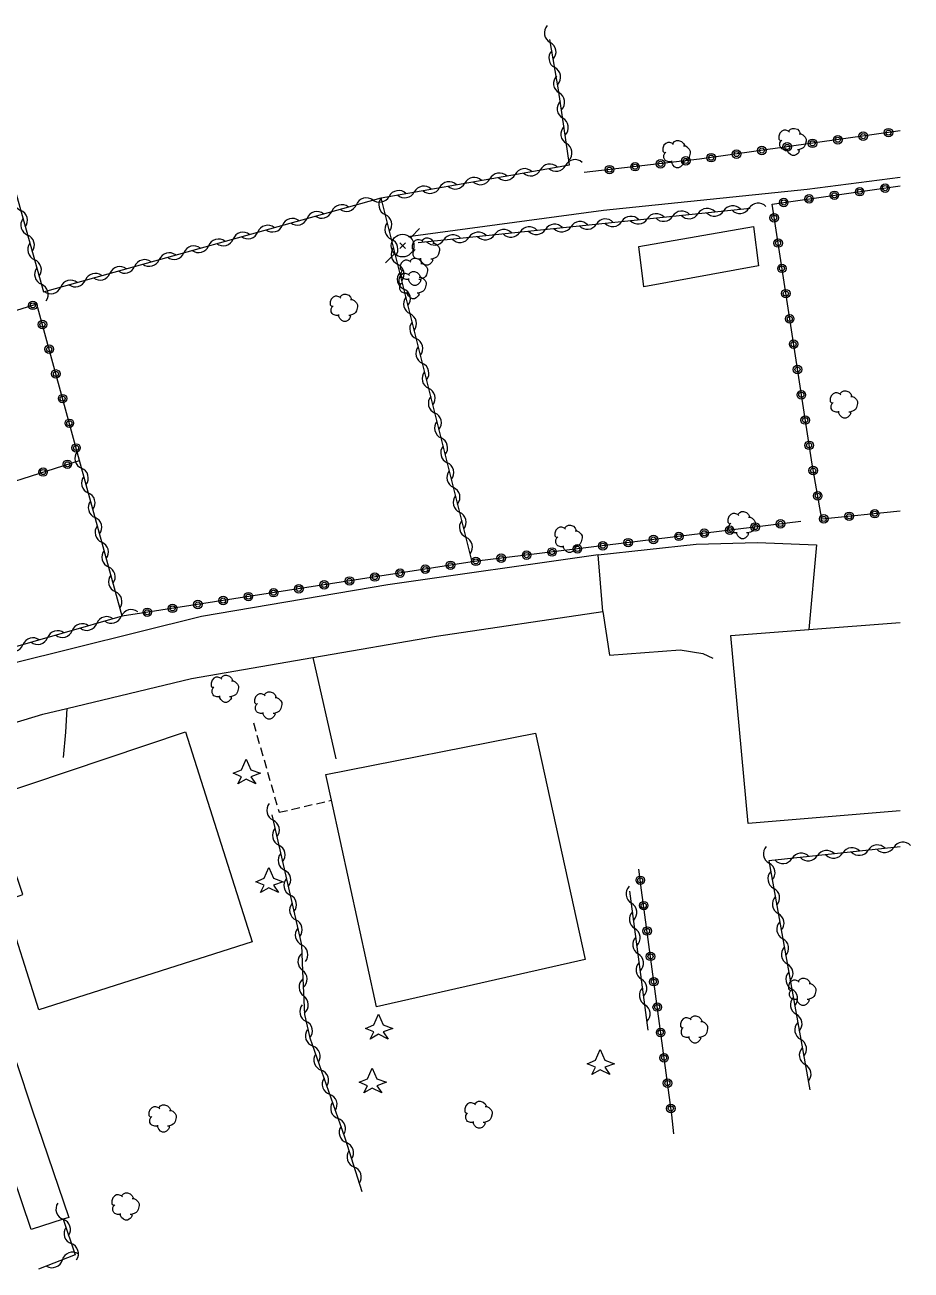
# Model space of a CAD drawing. Header units: millimetres. Extents: x 267000 to 268001, y 124012 to 125001.
# Drawn here: x 267948.7 to 268000.6, y 124699.2 to 124772.2 of the extents above; entities that cross this region are included whole.
import ezdxf

# ---------------------------------------------------------------- set-up
doc = ezdxf.new("R2010")
doc.units = ezdxf.units.MM
doc.linetypes.add('DASHED', pattern=[0.75, 0.5, -0.25])
doc.layers.get('0').update_dxf_attribs({"linetype": 'CONTINUOUS'})
for name, color, linetype in [('W0017', 7, 'CONTINUOUS'), ('W0071', 7, 'CONTINUOUS'), ('W0101', 7, 'CONTINUOUS'), ('W0104', 1, 'CONTINUOUS'), ('W0112', 1, 'DASHED'), ('W0300', 7, 'CONTINUOUS'), ('W0303', 7, 'CONTINUOUS'), ('W0310', 3, 'CONTINUOUS'), ('W0323', 7, 'CONTINUOUS'), ('W0473', 7, 'CONTINUOUS')]:
    doc.layers.add(name, color=color, linetype=linetype)

# ---------------------------------------------------------------- blocks, each defined once
blk = doc.blocks.new('T300')
for p, q in [((-0.286, 0.629), (-0.171, 0.743)), ((-0.171, 0.743), (-0.057, 0.8)), ((-0.057, 0.8), (0.057, 0.8)), ((0.057, 0.8), (0.229, 0.743)), ((0.229, 0.743), (0.343, 0.629)), ((-0.8, 0.514), (-0.857, 0.343)), ((-0.857, 0.343), (-0.857, 0.171)), ((-0.857, 0.171), (-0.743, 0.057)), ((-0.686, 0.629), (-0.8, 0.514)), ((-0.8, -0.057), (-0.743, 0.057)), ((-0.743, 0.057), (-0.686, 0.114)), ((-0.571, 0.686), (-0.686, 0.629)), ((-0.457, 0.686), (-0.571, 0.686)), ((-0.286, 0.629), (-0.457, 0.686)), ((-0.229, 0.571), (-0.286, 0.629)), ((0.343, 0.629), (0.4, 0.514)), ((0.457, 0.457), (0.343, 0.457)), ((0.4, 0.514), (0.4, 0.457)), ((0.571, 0.4), (0.457, 0.457)), ((0.571, 0.4), (0.686, 0.286)), ((0.686, 0.286), (0.743, 0.171)), ((0.743, 0.057), (0.686, -0.171)), ((0.743, 0.171), (0.743, 0.057)), ((-0.8, -0.171), (-0.8, -0.057)), ((-0.8, -0.229), (-0.8, -0.171)), ((-0.743, -0.343), (-0.8, -0.229)), ((-0.686, -0.4), (-0.743, -0.343)), ((-0.514, -0.457), (-0.686, -0.4)), ((-0.4, -0.457), (-0.514, -0.457)), ((-0.4, -0.457), (-0.343, -0.457)), ((-0.343, -0.457), (-0.343, -0.4)), ((-0.343, -0.514), (-0.343, -0.457)), ((-0.286, -0.629), (-0.343, -0.514)), ((-0.171, -0.743), (-0.286, -0.629)), ((0.229, -0.686), (0.171, -0.743)), ((0.286, -0.457), (0.229, -0.457)), ((0.286, -0.629), (0.229, -0.686)), ((0.457, -0.4), (0.286, -0.457)), ((0.343, -0.514), (0.286, -0.629)), ((0.343, -0.514), (0.343, -0.457)), ((0.571, -0.343), (0.457, -0.4)), ((0.629, -0.286), (0.571, -0.343)), ((0.686, -0.171), (0.629, -0.286)), ((-0.057, -0.8), (-0.171, -0.743)), ((0.057, -0.8), (-0.057, -0.8)), ((0.171, -0.743), (0.057, -0.8))]:
    blk.add_line(p, q)
blk = doc.blocks.new('T473')
for p, q in [((0.500001, 0.500001), (1.000002, 1.000002)), ((-0.166667, 0.166667), (0.166667, -0.166667)), ((-0.166667, -0.166667), (0.166667, 0.166667)), ((-1.000002, -1.000002), (-0.500001, -0.500001))]:
    blk.add_line(p, q)
blk.add_ellipse((0, 0), major_axis=(0.471405, 0.471405), ratio=1, start_param=5.497787144, end_param=11.780972451)
blk = doc.blocks.new('T303')
for p, q in [((-0.278, 0.209), (0, 0.835)), ((0, 0.835), (0.278, 0.209)), ((-0.765, 0), (-0.278, 0.209)), ((-0.278, -0.209), (-0.765, 0)), ((0.278, 0.209), (0.835, 0)), ((0.835, 0), (0.278, -0.209)), ((-0.487, -0.626), (-0.278, -0.209)), ((0, -0.348), (-0.487, -0.626)), ((0.557, -0.626), (0, -0.348)), ((0.278, -0.209), (0.557, -0.626))]:
    blk.add_line(p, q)
blk = doc.blocks.new('t323o')
at = {"color": 0, "linetype": 'Continuous'}
for radius in [0.25, 0.15]:
    blk.add_circle((0, 0), radius, dxfattribs=at)
blk = doc.blocks.new('t310o')
at = {"color": 0, "linetype": 'Continuous'}
for centre, start, end in [((-0.5, 0.375), 216.8699, 323.1304), ((0.5, -0.375), 36.8699, 143.1303)]:
    blk.add_arc(centre, 0.625, start, end, dxfattribs=at)

msp = doc.modelspace()

# ---------------------------------------------------------------- linework, layer by layer
at = {"layer": 'W0017'}
for points in [[(267971.142, 124759.793), (267982.597, 124761.341), (267994.552, 124762.569), (268000, 124763.285)], [(267982.301, 124741.132), (267988.048, 124741.758), (267991.633, 124741.853), (267995.09, 124741.716), (267994.651, 124736.748)], [(267982.556, 124737.813), (267982.962, 124735.254), (267987.103, 124735.556), (267988.422, 124735.349), (267989.02, 124735.063)], [(267965.548, 124735.103), (267966.901, 124729.172)], [(267951.122, 124732.116), (267951.048, 124730.733), (267950.909, 124729.25)]]:
    msp.add_lwpolyline(points, dxfattribs=at)
at = {"layer": 'W0071'}
msp.add_lwpolyline([(267895.183, 124714.414), (267915.629, 124721.12), (267940.595, 124729.023), (267941.655, 124729.343), (267949.727, 124731.781), (267951.122, 124732.116), (267958.442, 124733.873), (267965.548, 124735.103), (267972.809, 124736.36), (267982.556, 124737.813), (267982.301, 124741.132), (267969.96, 124739.371), (267959.037, 124737.503), (267947.865, 124734.742), (267936.541, 124731.354), (267919.564, 124725.663), (267897.745, 124718.439), (267894.366, 124717.359)], dxfattribs=at)
at = {"layer": 'W0101'}
for points in [[(267991.088, 124725.364), (267990.072, 124736.401), (267994.651, 124736.748), (268000, 124737.154)], [(268000, 124726.122), (267991.088, 124725.364)]]:
    msp.add_lwpolyline(points, dxfattribs=at)
for points in [[(267949.494, 124714.441), (267947.474, 124720.822), (267948.553, 124721.203), (267946.611, 124726.894), (267958.092, 124730.745), (267961.992, 124718.443)], [(267969.297, 124714.621), (267966.658, 124726.741), (267966.328, 124728.256), (267978.624, 124730.675), (267981.521, 124717.4)]]:
    msp.add_lwpolyline(points, close=True, dxfattribs=at)
at = {"layer": 'W0104'}
for points in [[(267984.979, 124756.843), (267984.674, 124759.206), (267991.399, 124760.376), (267991.702, 124758.078), (267984.979, 124756.843)], [(267949.031, 124701.573), (267946.882, 124707.885), (267945.88, 124710.632), (267948.17, 124711.362), (267949.107, 124708.582), (267951.256, 124702.27), (267950.917, 124702.163)]]:
    msp.add_lwpolyline(points, close=True, dxfattribs=at)
at = {"layer": 'W0112'}
msp.add_lwpolyline([(267962.072, 124731.267), (267963.578, 124726.03), (267966.658, 124726.741)], dxfattribs=at)
at = {"layer": 'W0310'}
for points in [[(267974.897, 124740.71), (267969.556, 124762.069), (267977.166, 124763.385), (267980.61, 124764.005), (267979.973, 124768.402), (267979.447, 124771.353)], [(267947.044, 124766.206), (267949.767, 124756.554), (267969.556, 124762.069)], [(267971.74, 124759.442), (267991.215, 124761.458)], [(267954.366, 124737.528), (267951.871, 124746.665)], [(267954.366, 124737.528), (267947.295, 124735.497), (267932.833, 124730.869)], [(267963.153, 124725.891), (267964.898, 124718.255), (267964.958, 124716.709), (267965.068, 124714.177), (267965.388, 124712.801), (267967.431, 124706.948), (267968.437, 124703.799)], [(268000, 124724.013), (267992.299, 124723.179), (267994.695, 124709.757)], [(267985.218, 124713.261), (267984.154, 124721.403)], [(267950.917, 124702.163), (267951.612, 124700.07), (267949.473, 124699.235)]]:
    msp.add_lwpolyline(points, dxfattribs=at)
at = {"layer": 'W0323'}
for points in [[(268000, 124765.985), (267988.236, 124764.322), (267981.471, 124763.547)], [(268000, 124743.694), (267995.415, 124743.224), (267994.832, 124746.439), (267992.493, 124761.697), (268000, 124762.758)], [(267910.455, 124733.252), (267930.575, 124739.854), (267951.871, 124746.665), (267949.375, 124755.833), (267923.883, 124747.92), (267901.825, 124741.187)], [(267994.179, 124743.09), (267975.17, 124740.752), (267974.897, 124740.71), (267954.366, 124737.528)], [(267986.73, 124707.173), (267986.603, 124708.284), (267984.84, 124721.463), (267984.675, 124722.694)]]:
    msp.add_lwpolyline(points, dxfattribs=at)

# ---------------------------------------------------------------- block references
at = {"layer": 'W0300', "rotation": 359.9999899820874}
for p in [(267993.745, 124765.339), (267986.947, 124764.629), (267972.243, 124758.924), (267971.54, 124757.727), (267971.455, 124756.936), (267967.431, 124755.616), (267996.758, 124749.946), (267990.762, 124742.866), (267980.609, 124742.064), (267960.446, 124733.265), (267962.997, 124732.289), (267994.314, 124715.506), (267987.97, 124713.289), (267975.323, 124708.298), (267956.804, 124708.075), (267954.623, 124702.905)]:
    msp.add_blockref('T300', p, dxfattribs=at)
at = {"layer": 'W0303', "rotation": 359.9999899820874}
for p in [(267961.651, 124728.318), (267962.98, 124721.958), (267969.412, 124713.361), (267982.411, 124711.284), (267969.039, 124710.196)]:
    msp.add_blockref('T303', p, dxfattribs=at)
at = {"layer": 'W0310'}
for p, rotation in [((267979.478, 124771.176), 100.1104127314994), ((267979.742, 124769.7), 100.1104127314994), ((267979.999, 124768.222), 98.24317638373597), ((267980.214, 124766.738), 98.24317638373597), ((267980.429, 124765.253), 98.24317638373597), ((267977.422, 124763.431), 10.20526286093325), ((267978.899, 124763.697), 10.20526286093325), ((267980.375, 124763.963), 10.20526286093325), ((267974.466, 124762.918), 9.81114693716234), ((267975.945, 124763.174), 9.81114693716234), ((267970.032, 124762.151), 9.81114693716234), ((267971.51, 124762.407), 9.81114693716234), ((267972.988, 124762.663), 9.81114693716234), ((267948.421, 124761.325), 285.7549145103828), ((267966.666, 124761.264), 15.57263168427), ((267968.111, 124761.666), 15.57263168427), ((267969.803, 124761.083), 104.0393993212911), ((267991.136, 124761.45), 5.910055699197055), ((267963.776, 124760.458), 15.57263168427), ((267965.221, 124760.861), 15.57263168427), ((267983.676, 124760.678), 5.910055699197055), ((267985.168, 124760.832), 5.910055699197055), ((267986.66, 124760.987), 5.910055699197055), ((267988.152, 124761.141), 5.910055699197055), ((267989.644, 124761.295), 5.910055699197055), ((267948.828, 124759.881), 285.7549145103828), ((267962.331, 124760.056), 15.57263168427), ((267970.167, 124759.628), 104.0393993212911), ((267976.216, 124759.905), 5.910055699197055), ((267977.708, 124760.06), 5.910055699197055), ((267979.2, 124760.214), 5.910055699197055), ((267980.692, 124760.369), 5.910055699197055), ((267982.184, 124760.523), 5.910055699197055), ((267949.236, 124758.437), 285.7549145103828), ((267959.441, 124759.25), 15.57263168427), ((267960.886, 124759.653), 15.57263168427), ((267973.232, 124759.596), 5.910055699197055), ((267974.724, 124759.751), 5.910055699197055), ((267956.552, 124758.445), 15.57263168427), ((267957.997, 124758.847), 15.57263168427), ((267970.53, 124758.172), 104.0393993212911), ((267949.643, 124756.994), 285.7549145103828), ((267953.662, 124757.639), 15.57263168427), ((267955.107, 124758.042), 15.57263168427), ((267950.772, 124756.834), 15.57263168427), ((267952.217, 124757.237), 15.57263168427), ((267970.894, 124756.717), 104.0393993212911), ((267971.258, 124755.262), 104.0393993212911), ((267971.622, 124753.807), 104.0393993212911), ((267971.986, 124752.352), 104.0393993212911), ((267972.35, 124750.896), 104.0393993212911), ((267972.714, 124749.441), 104.0393993212911), ((267973.078, 124747.986), 104.0393993212911), ((267951.995, 124746.21), 105.2731575988855), ((267973.441, 124746.531), 104.0393993212911), ((267952.39, 124744.763), 105.2731575988855), ((267973.805, 124745.076), 104.0393993212911), ((267952.785, 124743.316), 105.2731575988855), ((267974.169, 124743.62), 104.0393993212911), ((267953.181, 124741.869), 105.2731575988855), ((267974.533, 124742.165), 104.0393993212911), ((267953.576, 124740.422), 105.2731575988855), ((267953.971, 124738.975), 105.2731575988855), ((267952.885, 124737.102), 196.0256285538139), ((267954.326, 124737.517), 196.0256285538139), ((267951.443, 124736.688), 196.0256285538139), ((267948.559, 124735.86), 196.0256285538139), ((267950.001, 124736.274), 196.0256285538139), ((267963.227, 124725.567), 282.8723529388108), ((267963.561, 124724.105), 282.8723529388108), ((267992.323, 124723.047), 280.121968264962), ((267995.148, 124723.488), 186.1791513227296), ((267996.64, 124723.649), 186.1791513227296), ((267998.131, 124723.81), 186.1791513227296), ((267999.622, 124723.972), 186.1791513227296), ((267963.895, 124722.642), 282.8723529388108), ((267993.657, 124723.326), 186.1791513227296), ((267992.586, 124721.571), 280.121968264962), ((267964.23, 124721.18), 282.8723529388108), ((267984.246, 124720.698), 97.44524622329273), ((267992.85, 124720.094), 280.121968264962), ((267964.564, 124719.718), 282.8723529388108), ((267984.441, 124719.21), 97.44524622329273), ((267993.113, 124718.617), 280.121968264962), ((267964.898, 124718.256), 282.8723529388108), ((267984.635, 124717.723), 97.44524622329273), ((267993.377, 124717.141), 280.121968264962), ((267964.956, 124716.757), 272.2225241573256), ((267984.829, 124716.236), 97.44524622329273), ((267993.641, 124715.664), 280.121968264962), ((267965.021, 124715.258), 272.4875889227351), ((267985.024, 124714.748), 97.44524622329273), ((267993.904, 124714.187), 280.121968264962), ((267965.163, 124713.77), 283.0918930624218), ((267994.168, 124712.711), 280.121968264962), ((267965.554, 124712.324), 289.2416313166872), ((267994.431, 124711.234), 280.121968264962), ((267966.049, 124710.908), 289.2416313166872), ((267966.543, 124709.492), 289.2416313166872), ((267967.037, 124708.075), 289.2416313166872), ((267967.524, 124706.657), 287.7178121103124), ((267967.981, 124705.228), 287.7178121103124), ((267950.918, 124702.161), 288.3692238396298), ((267951.39, 124700.738), 288.3692238396298), ((267950.87, 124699.78), 201.3328957889248)]:
    msp.add_blockref('t310o', p, dxfattribs=dict(at, rotation=rotation))
at = {"layer": 'W0323'}
for p, rotation in [((267999.317, 124765.888), 188.0466450504349), ((267993.376, 124765.049), 188.0466450504349), ((267994.861, 124765.259), 188.0466450504349), ((267996.346, 124765.469), 188.0466450504349), ((267997.831, 124765.679), 188.0466450504349), ((267988.92, 124764.419), 188.0466450504349), ((267990.405, 124764.629), 188.0466450504349), ((267991.89, 124764.839), 188.0466450504349), ((267982.961, 124763.718), 186.5353274445207), ((267984.452, 124763.888), 186.5353274445207), ((267985.942, 124764.059), 186.5353274445207), ((267987.432, 124764.23), 186.5353274445207), ((267996.144, 124762.213), 8.046312659580517), ((267997.629, 124762.423), 8.046312659580517), ((267999.114, 124762.633), 8.046312659580517), ((267993.174, 124761.793), 8.046312659580517), ((267994.659, 124762.003), 8.046312659580517), ((267992.616, 124760.894), 98.71540238537618), ((267992.843, 124759.411), 98.71540238537618), ((267993.071, 124757.928), 98.71540238537618), ((267993.298, 124756.446), 98.71540238537618), ((267949.132, 124755.758), 197.2449233657985), ((267993.525, 124754.963), 98.71540238537618), ((267949.702, 124754.631), 105.229732891811), ((267993.753, 124753.48), 98.71540238537618), ((267950.096, 124753.184), 105.229732891811), ((267993.98, 124751.998), 98.71540238537618), ((267950.49, 124751.737), 105.229732891811), ((267994.207, 124750.515), 98.71540238537618), ((267950.884, 124750.289), 105.229732891811), ((267994.434, 124749.032), 98.71540238537618), ((267951.278, 124748.842), 105.229732891811), ((267994.662, 124747.55), 98.71540238537618), ((267951.672, 124747.395), 105.229732891811), ((267951.163, 124746.438), 17.73559236724894), ((267994.899, 124746.069), 100.2781834102406), ((267949.734, 124745.982), 17.73559236724894), ((267995.167, 124744.593), 100.2781834102406), ((267995.523, 124743.235), 185.8488859615015), ((267997.016, 124743.388), 185.8488859615015), ((267998.508, 124743.541), 185.8488859615015), ((267988.517, 124742.394), 187.0118423962841), ((267990.006, 124742.577), 187.0118423962841), ((267991.495, 124742.76), 187.0118423962841), ((267992.983, 124742.943), 187.0118423962841), ((267982.562, 124741.661), 187.0118423962841), ((267984.051, 124741.844), 187.0118423962841), ((267985.54, 124742.027), 187.0118423962841), ((267987.028, 124742.211), 187.0118423962841), ((267978.096, 124741.112), 187.0118423962841), ((267979.584, 124741.295), 187.0118423962841), ((267981.073, 124741.478), 187.0118423962841), ((267972.154, 124740.285), 188.8099017912402), ((267973.636, 124740.515), 188.8099017912402), ((267975.118, 124740.744), 188.7461622602603), ((267976.607, 124740.929), 187.0118423962841), ((267967.707, 124739.596), 188.8099017912402), ((267969.189, 124739.825), 188.8099017912402), ((267970.671, 124740.055), 188.8099017912402), ((267963.26, 124738.906), 188.8099017912402), ((267964.742, 124739.136), 188.8099017912402), ((267966.224, 124739.366), 188.8099017912402), ((267958.813, 124738.217), 188.8099017912402), ((267960.295, 124738.447), 188.8099017912402), ((267961.778, 124738.677), 188.8099017912402), ((267955.848, 124737.758), 188.8099017912402), ((267957.331, 124737.987), 188.8099017912402), ((267984.762, 124722.043), 97.63427332586355), ((267984.961, 124720.556), 97.61941702652744), ((267985.16, 124719.069), 97.61941702652744), ((267985.359, 124717.582), 97.61941702652744), ((267985.558, 124716.096), 97.61941702652744), ((267985.757, 124714.609), 97.61941702652744), ((267985.956, 124713.122), 97.61941702652744), ((267986.155, 124711.635), 97.61941702652744), ((267986.354, 124710.149), 97.61941702652744), ((267986.552, 124708.662), 97.61941702652744)]:
    msp.add_blockref('t323o', p, dxfattribs=dict(at, rotation=rotation))
at = {"layer": 'W0473', "rotation": 359.9999899820874}
msp.add_blockref('T473', (267970.822, 124759.261), dxfattribs=at)

doc.saveas('drawing.dxf')
